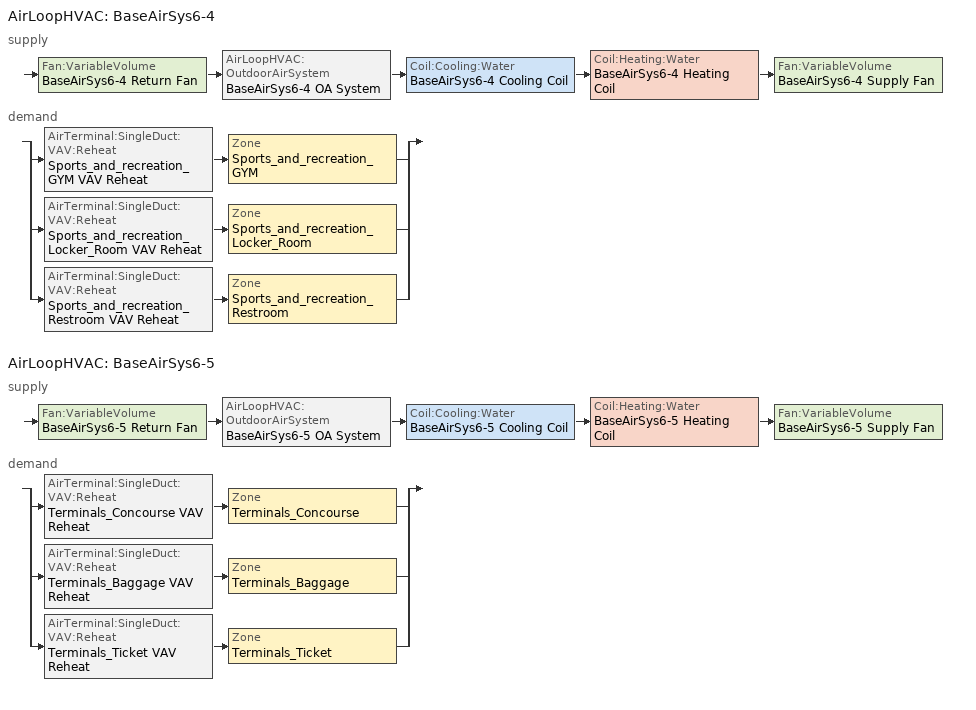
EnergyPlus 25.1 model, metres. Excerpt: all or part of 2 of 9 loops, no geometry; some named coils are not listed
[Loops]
AirLoopHVAC 'BaseAirSys6-4'
 supply: Fan:VariableVolume 'BaseAirSys6-4 Return Fan' > AirLoopHVAC:OutdoorAirSystem 'BaseAirSys6-4 OA System' > Coil:Cooling:Water 'BaseAirSys6-4 Cooling Coil' > Coil:Heating:Water 'BaseAirSys6-4 Heating Coil' > Fan:VariableVolume 'BaseAirSys6-4 Supply Fan'
 demand: split
  | AirTerminal:SingleDuct:VAV:Reheat 'Sports_and_recreation_GYM VAV Reheat' > Zone 'Sports_and_recreation_GYM'
  | AirTerminal:SingleDuct:VAV:Reheat 'Sports_and_recreation_Locker_Room VAV Reheat' > Zone 'Sports_and_recreation_Locker_Room'
  | AirTerminal:SingleDuct:VAV:Reheat 'Sports_and_recreation_Restroom VAV Reheat' > Zone 'Sports_and_recreation_Restroom'
AirLoopHVAC 'BaseAirSys6-5'
 supply: Fan:VariableVolume 'BaseAirSys6-5 Return Fan' > AirLoopHVAC:OutdoorAirSystem 'BaseAirSys6-5 OA System' > Coil:Cooling:Water 'BaseAirSys6-5 Cooling Coil' > Coil:Heating:Water 'BaseAirSys6-5 Heating Coil' > Fan:VariableVolume 'BaseAirSys6-5 Supply Fan'
 demand: split
  | AirTerminal:SingleDuct:VAV:Reheat 'Terminals_Concourse VAV Reheat' > Zone 'Terminals_Concourse'
  | AirTerminal:SingleDuct:VAV:Reheat 'Terminals_Baggage VAV Reheat' > Zone 'Terminals_Baggage'
  | AirTerminal:SingleDuct:VAV:Reheat 'Terminals_Ticket VAV Reheat' > Zone 'Terminals_Ticket'
[DESIGNSPECIFICATION:OUTDOORAIR] Outdoor Air Method=Maximum; Outdoor Air Flow Air Changes per Hour=0; Outdoor Air Schedule=AssemblyHVACAvail
Name | Outdoor Air Flow per Person | Outdoor Air Flow per Zone Floor Area | Outdoor Air Flow per Zone
DSOA_Sports_and_recreation_GYM; DSOA_Terminals_Concourse; DSOA_Terminals_Baggage; DSOA_Terminals_Ticket | 0.00707921 | 0.000762 | 0
DSOA_Sports_and_recreation_Locker_Room | 0.00707921 | 0.000762 | 3.57901
DSOA_Sports_and_recreation_Restroom | 0 | 0 | 0
[ZONECONTROL:THERMOSTAT] Temperature Difference Between Cutout And Setpoint=0
Name | Zone or ZoneList | Control Type Schedule | Control 1
ZC_Sports_and_recreation_GYM | Sports_and_recreation_GYM | Sports_and_recreation_GYM Zn Thermostat Schedule | TSDSP_Sports_and_recreation_GYM
ZC_Sports_and_recreation_Locker_Room | Sports_and_recreation_Locker_Room | Sports_and_recreation_Locker_Room Zn Thermostat Schedule | TSDSP_Sports_and_recreation_Locker_Room
ZC_Sports_and_recreation_Restroom | Sports_and_recreation_Restroom | Sports_and_recreation_Restroom Zn Thermostat Schedule | TSDSP_Sports_and_recreation_Restroom
ZC_Terminals_Concourse | Terminals_Concourse | Terminals_Concourse Zn Thermostat Schedule | TSDSP_Terminals_Concourse
ZC_Terminals_Baggage | Terminals_Baggage | Terminals_Baggage Zn Thermostat Schedule | TSDSP_Terminals_Baggage
ZC_Terminals_Ticket | Terminals_Ticket | Terminals_Ticket Zn Thermostat Schedule | TSDSP_Terminals_Ticket
[THERMOSTATSETPOINT:DUALSETPOINT] Heating Setpoint Temperature Schedule=AssemblyHtgSetpt; Cooling Setpoint Temperature Schedule=AssemblyClgSetpt
TSDSP_Sports_and_recreation_GYM; TSDSP_Sports_and_recreation_Locker_Room; TSDSP_Sports_and_recreation_Restroom; TSDSP_Terminals_Concourse; TSDSP_Terminals_Baggage; TSDSP_Terminals_Ticket
[Sizing:Zone] Zone Cooling Design Supply Air Temperature Input Method=TemperatureDifference; Zone Cooling Design Supply Air Temperature {C}=12.7778; Zone Cooling Design Supply Air Temperature Difference {deltaC}=11.1111; Zone Heating Design Supply Air Temperature Input Method=TemperatureDifference; Zone Heating Design Supply Air Temperature {C}=35; Zone Heating Design Supply Air Temperature Difference {deltaC}=13.8889; Zone Cooling Design Supply Air Humidity Ratio {kgWater/kgDryAir}=0.008; Zone Heating Design Supply Air Humidity Ratio {kgWater/kgDryAir}=0.008; Cooling Design Air Flow Method=DesignDay; Cooling Design Air Flow Rate {m3/s}=0; Cooling Minimum Air Flow per Zone Floor Area {m3/s-m2}=0; Cooling Minimum Air Flow {m3/s}=0; Cooling Minimum Air Flow Fraction=0; Heating Design Air Flow Method=DesignDay; Heating Design Air Flow Rate {m3/s}=0; Heating Maximum Air Flow per Zone Floor Area {m3/s-m2}=0; Heating Maximum Air Flow {m3/s}=0; Heating Maximum Air Flow Fraction=0.5; Account for Dedicated Outdoor Air System=No; Zone Load Sizing Method=Sensible Load Only No Latent Load; Zone Latent Cooling Design Supply Air Humidity Ratio Input Method=HumidityRatioDifference; Zone Cooling Design Supply Air Humidity Ratio Difference {kgWater/kgDryAir}=0.005; Zone Latent Heating Design Supply Air Humidity Ratio Input Method=HumidityRatioDifference; Zone Humidification Design Supply Air Humidity Ratio Difference {kgWater/kgDryAir}=0.005
Name | Design Specification Outdoor Air Object
Sports_and_recreation_GYM | DSOA_Sports_and_recreation_GYM
Sports_and_recreation_Locker_Room | DSOA_Sports_and_recreation_Locker_Room
Sports_and_recreation_Restroom | DSOA_Sports_and_recreation_Restroom
Terminals_Concourse | DSOA_Terminals_Concourse
Terminals_Baggage | DSOA_Terminals_Baggage
Terminals_Ticket | DSOA_Terminals_Ticket
[Sizing:System] Type of Load to Size On=Sensible; Design Outdoor Air Flow Rate {m3/s}=autosize; Central Heating Maximum System Air Flow Ratio=0.5; Preheat Design Temperature {C}=0; Preheat Design Humidity Ratio {kgWater/kgDryAir}=0; Precool Design Temperature {C}=0; Precool Design Humidity Ratio {kgWater/kgDryAir}=0; Central Cooling Design Supply Air Temperature {C}=12.8; Central Heating Design Supply Air Temperature {C}=15.5556; Type of Zone Sum to Use=Coincident; 100% Outdoor Air in Cooling=No; 100% Outdoor Air in Heating=No; Central Cooling Design Supply Air Humidity Ratio {kgWater/kgDryAir}=0.008; Central Heating Design Supply Air Humidity Ratio {kgWater/kgDryAir}=0.008; Cooling Supply Air Flow Rate Method=DesignDay; Cooling Supply Air Flow Rate {m3/s}=0; Cooling Supply Air Flow Rate Per Floor Area {m3/s-m2}=0.00996765; Heating Supply Air Flow Rate Method=DesignDay; Heating Supply Air Flow Rate {m3/s}=0; System Outdoor Air Method=ZoneSum; Zone Maximum Outdoor Air Fraction=1; Cooling Design Capacity Method=CoolingDesignCapacity; Cooling Design Capacity {W}=autosize; Heating Design Capacity Method=HeatingDesignCapacity; Heating Design Capacity {W}=autosize; Central Cooling Capacity Control Method=OnOff
BaseAirSys6-4; BaseAirSys6-5
[AirTerminal:SingleDuct:VAV:Reheat] Availability Schedule=Always On Discrete; Maximum Air Flow Rate {m3/s}=autosize; Zone Minimum Air Flow Input Method=Constant; Constant Minimum Air Flow Fraction=0.3; Maximum Hot Water or Steam Flow Rate {m3/s}=autosize; Minimum Hot Water or Steam Flow Rate {m3/s}=0; Convergence Tolerance=0.001; Maximum Reheat Air Temperature {C}=35
Name | Reheat Coil | Damper Heating Action | Maximum Flow Fraction During Reheat | Design Specification Outdoor Air Object
Sports_and_recreation_GYM VAV Reheat | Sports_and_recreation_GYM Reheat Coil | ReverseWithLimits | 0.6 | DSOA_Sports_and_recreation_GYM
Sports_and_recreation_Locker_Room VAV Reheat | Sports_and_recreation_Locker_Room Reheat Coil | ReverseWithLimits | 0.6 | DSOA_Sports_and_recreation_Locker_Room
Sports_and_recreation_Restroom VAV Reheat | Sports_and_recreation_Restroom Reheat Coil | Reverse | 0.5 | DSOA_Sports_and_recreation_Restroom
Terminals_Concourse VAV Reheat | Terminals_Concourse Reheat Coil | ReverseWithLimits | 0.6 | DSOA_Terminals_Concourse
Terminals_Baggage VAV Reheat | Terminals_Baggage Reheat Coil | ReverseWithLimits | 0.6 | DSOA_Terminals_Baggage
Terminals_Ticket VAV Reheat | Terminals_Ticket Reheat Coil | ReverseWithLimits | 0.6 | DSOA_Terminals_Ticket
[Zone equipment]
Sports_and_recreation_GYM: Sports_and_recreation_GYM VAV Reheat
Terminals_Concourse: Terminals_Concourse VAV Reheat
Terminals_Baggage: Terminals_Baggage VAV Reheat
Terminals_Ticket: Terminals_Ticket VAV Reheat
Sports_and_recreation_Locker_Room: Sports_and_recreation_Locker_Room VAV Reheat, Sports_and_recreation_Locker_Room ExhFan
Sports_and_recreation_Restroom: Sports_and_recreation_Restroom VAV Reheat, Sports_and_recreation_Restroom ExhFan
[Fan:VariableVolume] Availability Schedule=AssemblyHVACAvail; Fan Total Efficiency=0.59; Maximum Flow Rate {m3/s}=autosize; Fan Power Minimum Flow Rate Input Method=Fraction; Fan Power Minimum Flow Fraction=0.25; Motor Efficiency=0.9; Motor In Airstream Fraction=1; Fan Power Coefficient 1=0.0407599; Fan Power Coefficient 2=0.088045; Fan Power Coefficient 3=-0.0729261; Fan Power Coefficient 4=0.94374; Fan Power Coefficient 5=0
Name | Pressure Rise {Pa}
BaseAirSys6-4 Return Fan; BaseAirSys6-5 Return Fan | 331.29
BaseAirSys6-4 Supply Fan; BaseAirSys6-5 Supply Fan | 939.27
[Fan:ZoneExhaust] Availability Schedule=AssemblyHVACAvail; Fan Total Efficiency=0.55575; Pressure Rise {Pa}=383.271
Name | Maximum Flow Rate {m3/s} | System Availability Manager Coupling Mode | Balanced Exhaust Fraction Schedule
Sports_and_recreation_Locker_Room ExhFan | 0.101941 | Coupled | Off
Sports_and_recreation_Restroom ExhFan | 0.0471947 | Decoupled | Always On Discrete
[Coil:Cooling:Water] Availability Schedule=Always On Discrete; Design Water Flow Rate {m3/s}=autosize; Design Air Flow Rate {m3/s}=autosize; Design Inlet Water Temperature {C}=6.66667; Design Inlet Air Temperature {C}=autosize; Design Outlet Air Temperature {C}=autosize; Design Inlet Air Humidity Ratio {kgWater/kgDryAir}=autosize; Design Outlet Air Humidity Ratio {kgWater/kgDryAir}=autosize; Type of Analysis=DetailedAnalysis; Heat Exchanger Configuration=CrossFlow
BaseAirSys6-4 Cooling Coil; BaseAirSys6-5 Cooling Coil
[Coil:Heating:Water] Availability Schedule=Always On Discrete; U-Factor Times Area Value {W/K}=autosize; Maximum Water Flow Rate {m3/s}=autosize; Performance Input Method=NominalCapacity; Rated Capacity {W}=autosize; Rated Inlet Water Temperature {C}=71.1111; Rated Inlet Air Temperature {C}=16.6; Rated Outlet Water Temperature {C}=60; Rated Outlet Air Temperature {C}=32.2; Rated Ratio for Air and Water Convection=0.5
BaseAirSys6-4 Heating Coil; BaseAirSys6-5 Heating Coil
[HeatExchanger:AirToAir:SensibleAndLatent] Availability Schedule=Off; Nominal Supply Air Flow Rate {m3/s}=autosize; Sensible Effectiveness at 100% Heating Air Flow=0.6; Latent Effectiveness at 100% Heating Air Flow=0; Sensible Effectiveness at 100% Cooling Air Flow=0.6; Latent Effectiveness at 100% Cooling Air Flow=0; Nominal Electric Power {W}=0; Supply Air Outlet Temperature Control=No; Heat Exchanger Type=Plate; Frost Control Type=None; Threshold Temperature {C}=1.7; Economizer Lockout=Yes
Name | Sensible Effectiveness of Heating Air Flow Curve | Sensible Effectiveness of Cooling Air Flow Curve
BaseAirSys6-4 Heat Recovery | BaseAirSys6-4 Heat Recovery SenEffectivenessTable | BaseAirSys6-4 Heat Recovery SenEffectivenessTable
BaseAirSys6-5 Heat Recovery | BaseAirSys6-5 Heat Recovery SenEffectivenessTable | BaseAirSys6-5 Heat Recovery SenEffectivenessTable
[Controller:WaterCoil] Control Variable=Temperature; Actuator Variable=Flow; Controller Convergence Tolerance {deltaC}=autosize; Maximum Actuated Flow {m3/s}=autosize; Minimum Actuated Flow {m3/s}=0
Name | Action
BaseAirSys6-4 Cooling Coil Controller; BaseAirSys6-5 Cooling Coil Controller | Reverse
BaseAirSys6-4 Heating Coil Controller; BaseAirSys6-5 Heating Coil Controller | Normal
[Controller:OutdoorAir] Minimum Outdoor Air Flow Rate {m3/s}=0; Maximum Outdoor Air Flow Rate {m3/s}=autosize; Economizer Control Type=FixedDryBulb; Economizer Control Action Type=ModulateFlow; Economizer Maximum Limit Dry-Bulb Temperature {C}=23.8889; Economizer Minimum Limit Dry-Bulb Temperature {C}=7.22222; Lockout Type=LockoutWithHeating; Minimum Limit Type=FixedMinimum; High Humidity Control=No; Control High Indoor Humidity Based on Outdoor Humidity Ratio=Yes; Heat Recovery Bypass Control Type=BypassWhenWithinEconomizerLimits; Economizer Operation Staging=InterlockedWithMechanicalCooling
Name | Mechanical Ventilation Controller
BaseAirSys6-4 OA Controller | BaseSys6 OACtrl-4 Mech Vent Controller
BaseAirSys6-5 OA Controller | BaseSys6 OACtrl-5 Mech Vent Controller
[Controller:MechanicalVentilation] System Outdoor Air Method=ZoneSum
Name | Demand Controlled Ventilation | Zone or ZoneList 1 | Design Specification Outdoor Air Object Name 1 | Zone or ZoneList 2 | Design Specification Outdoor Air Object Name 2 | Zone or ZoneList 3 | Design Specification Outdoor Air Object Name 3
BaseSys6 OACtrl-4 Mech Vent Controller | No | Sports_and_recreation_GYM | DSOA_Sports_and_recreation_GYM | Sports_and_recreation_Locker_Room | DSOA_Sports_and_recreation_Locker_Room | Sports_and_recreation_Restroom | DSOA_Sports_and_recreation_Restroom
BaseSys6 OACtrl-5 Mech Vent Controller | Yes | Terminals_Concourse | DSOA_Terminals_Concourse | Terminals_Baggage | DSOA_Terminals_Baggage | Terminals_Baggage | DSOA_Terminals_Baggage
[AirLoopHVAC] Design Supply Air Flow Rate {m3/s}=autosize
BaseAirSys6-4; BaseAirSys6-5
[SetpointManager:MixedAir] Control Variable=Temperature
Name | Setpoint Node or NodeList
BaseAirSys6-4 Cooling Coil Air Temp Manager | BaseAirSys6-4 Mixed Air Nodes
BaseAirSys6-4 Heating Coil Air Temp Manager | BaseAirSys6-4 Heating Coil Outlet
BaseAirSys6-5 Cooling Coil Air Temp Manager | BaseAirSys6-5 Mixed Air Nodes
BaseAirSys6-5 Heating Coil Air Temp Manager | BaseAirSys6-5 Heating Coil Outlet
BaseAirSys6-4 Heat Recovery Air Temp Manager | BaseAirSys6-4 Heat Recovery Supply Outlet
BaseAirSys6-5 Heat Recovery Air Temp Manager | BaseAirSys6-5 Heat Recovery Supply Outlet
[SetpointManager:Warmest] Control Variable=Temperature; Minimum Setpoint Temperature {C}=12.8; Maximum Setpoint Temperature {C}=15.5556; Strategy=MaximumTemperature
Name | HVAC Air Loop | Setpoint Node or NodeList
BaseAirSys6-4 Cooling Supply Air Temp Manager | BaseAirSys6-4 | BaseAirSys6-4 Supply Fan Outlet
BaseAirSys6-5 Cooling Supply Air Temp Manager | BaseAirSys6-5 | BaseAirSys6-5 Supply Fan Outlet
[Schedule:Day:Hourly]
OffDay: 0, 0, 0, 0, 0, 0, 0, 0, 0, 0, 0, 0, 0, 0, 0, 0, 0, 0, 0, 0, 0, 0, 0, 0
AssemblyHVACAvailWD; AssemblyHVACAvailSat; AssemblyHVACAvailSun: 0, 0, 0, 0, 0, 0, 0, 1, 1, 1, 1, 1, 1, 1, 1, 1, 1, 1, 1, 1, 1, 1, 1, 0
AssemblyHtgSetptWD; AssemblyHtgSetptSat; AssemblyHtgSetptSun: 15.56, 15.56, 15.56, 15.56, 15.56, 15.56, 15.56, 21.11, 21.11, 21.11, 21.11, 21.11, 21.11, 21.11, 21.11, 21.11, 21.11, 21.11, 21.11, 21.11, 21.11, 21.11, 21.11, 15.56
AssemblyClgSetptWD; AssemblyClgSetptSat; AssemblyClgSetptSun: 29.44, 29.44, 29.44, 29.44, 29.44, 29.44, 29.44, 23.89, 23.89, 23.89, 23.89, 23.89, 23.89, 23.89, 23.89, 23.89, 23.89, 23.89, 23.89, 23.89, 23.89, 23.89, 23.89, 29.44
[Schedule:Week:Daily]
OffWk: OffDay, OffDay, OffDay, OffDay, OffDay, OffDay, OffDay, OffDay, OffDay, OffDay, OffDay, OffDay
AssemblyClgSetptWk: AssemblyClgSetptSun, AssemblyClgSetptWD, AssemblyClgSetptWD, AssemblyClgSetptWD, AssemblyClgSetptWD, AssemblyClgSetptWD, AssemblyClgSetptSat, AssemblyClgSetptSun, AssemblyClgSetptWD, AssemblyClgSetptWD, AssemblyClgSetptSun, AssemblyClgSetptSun
AssemblyHVACAvailWk: AssemblyHVACAvailSun, AssemblyHVACAvailWD, AssemblyHVACAvailWD, AssemblyHVACAvailWD, AssemblyHVACAvailWD, AssemblyHVACAvailWD, AssemblyHVACAvailSat, AssemblyHVACAvailSun, AssemblyHVACAvailWD, AssemblyHVACAvailWD, AssemblyHVACAvailSun, AssemblyHVACAvailSun
AssemblyHtgSetptWk: AssemblyHtgSetptSun, AssemblyHtgSetptWD, AssemblyHtgSetptWD, AssemblyHtgSetptWD, AssemblyHtgSetptWD, AssemblyHtgSetptWD, AssemblyHtgSetptSat, AssemblyHtgSetptSun, AssemblyHtgSetptWD, AssemblyHtgSetptWD, AssemblyHtgSetptSun, AssemblyHtgSetptSun
[Schedule:Year]
Off: OffWk, 1, 1, 12, 31
AssemblyClgSetpt: AssemblyClgSetptWk, 1, 1, 12, 31
AssemblyHVACAvail: AssemblyHVACAvailWk, 1, 1, 12, 31
AssemblyHtgSetpt: AssemblyHtgSetptWk, 1, 1, 12, 31
[Schedule:Constant]
Always On Discrete: Hourly Value=1
[SCHEDULE:COMPACT]
Sports_and_recreation_GYM Zn Thermostat Schedule; Sports_and_recreation_Locker_Room Zn Thermostat Schedule; Sports_and_recreation_Restroom Zn Thermostat Schedule; Terminals_Concourse Zn Thermostat Schedule; Terminals_Baggage Zn Thermostat Schedule; Terminals_Ticket Zn Thermostat Schedule: Through: 12/31, For: AllDays, Until: 24:00, 4
[Table:IndependentVariable]
BaseAirSys6-4 Heat Recovery airFlowRatio; BaseAirSys6-5 Heat Recovery airFlowRatio: Linear, Linear, 0, 10, Dimensionless, 0.75, 1
[Table:IndependentVariableList]
BaseAirSys6-4 Heat Recovery effIndVarList: BaseAirSys6-4 Heat Recovery airFlowRatio
BaseAirSys6-5 Heat Recovery effIndVarList: BaseAirSys6-5 Heat Recovery airFlowRatio
[Table:Lookup]
BaseAirSys6-4 Heat Recovery SenEffectivenessTable: BaseAirSys6-4 Heat Recovery effIndVarList, DivisorOnly, 0.6, 0, 10, Dimensionless, 0.65, 0.6
BaseAirSys6-5 Heat Recovery SenEffectivenessTable: BaseAirSys6-5 Heat Recovery effIndVarList, DivisorOnly, 0.6, 0, 10, Dimensionless, 0.65, 0.6
